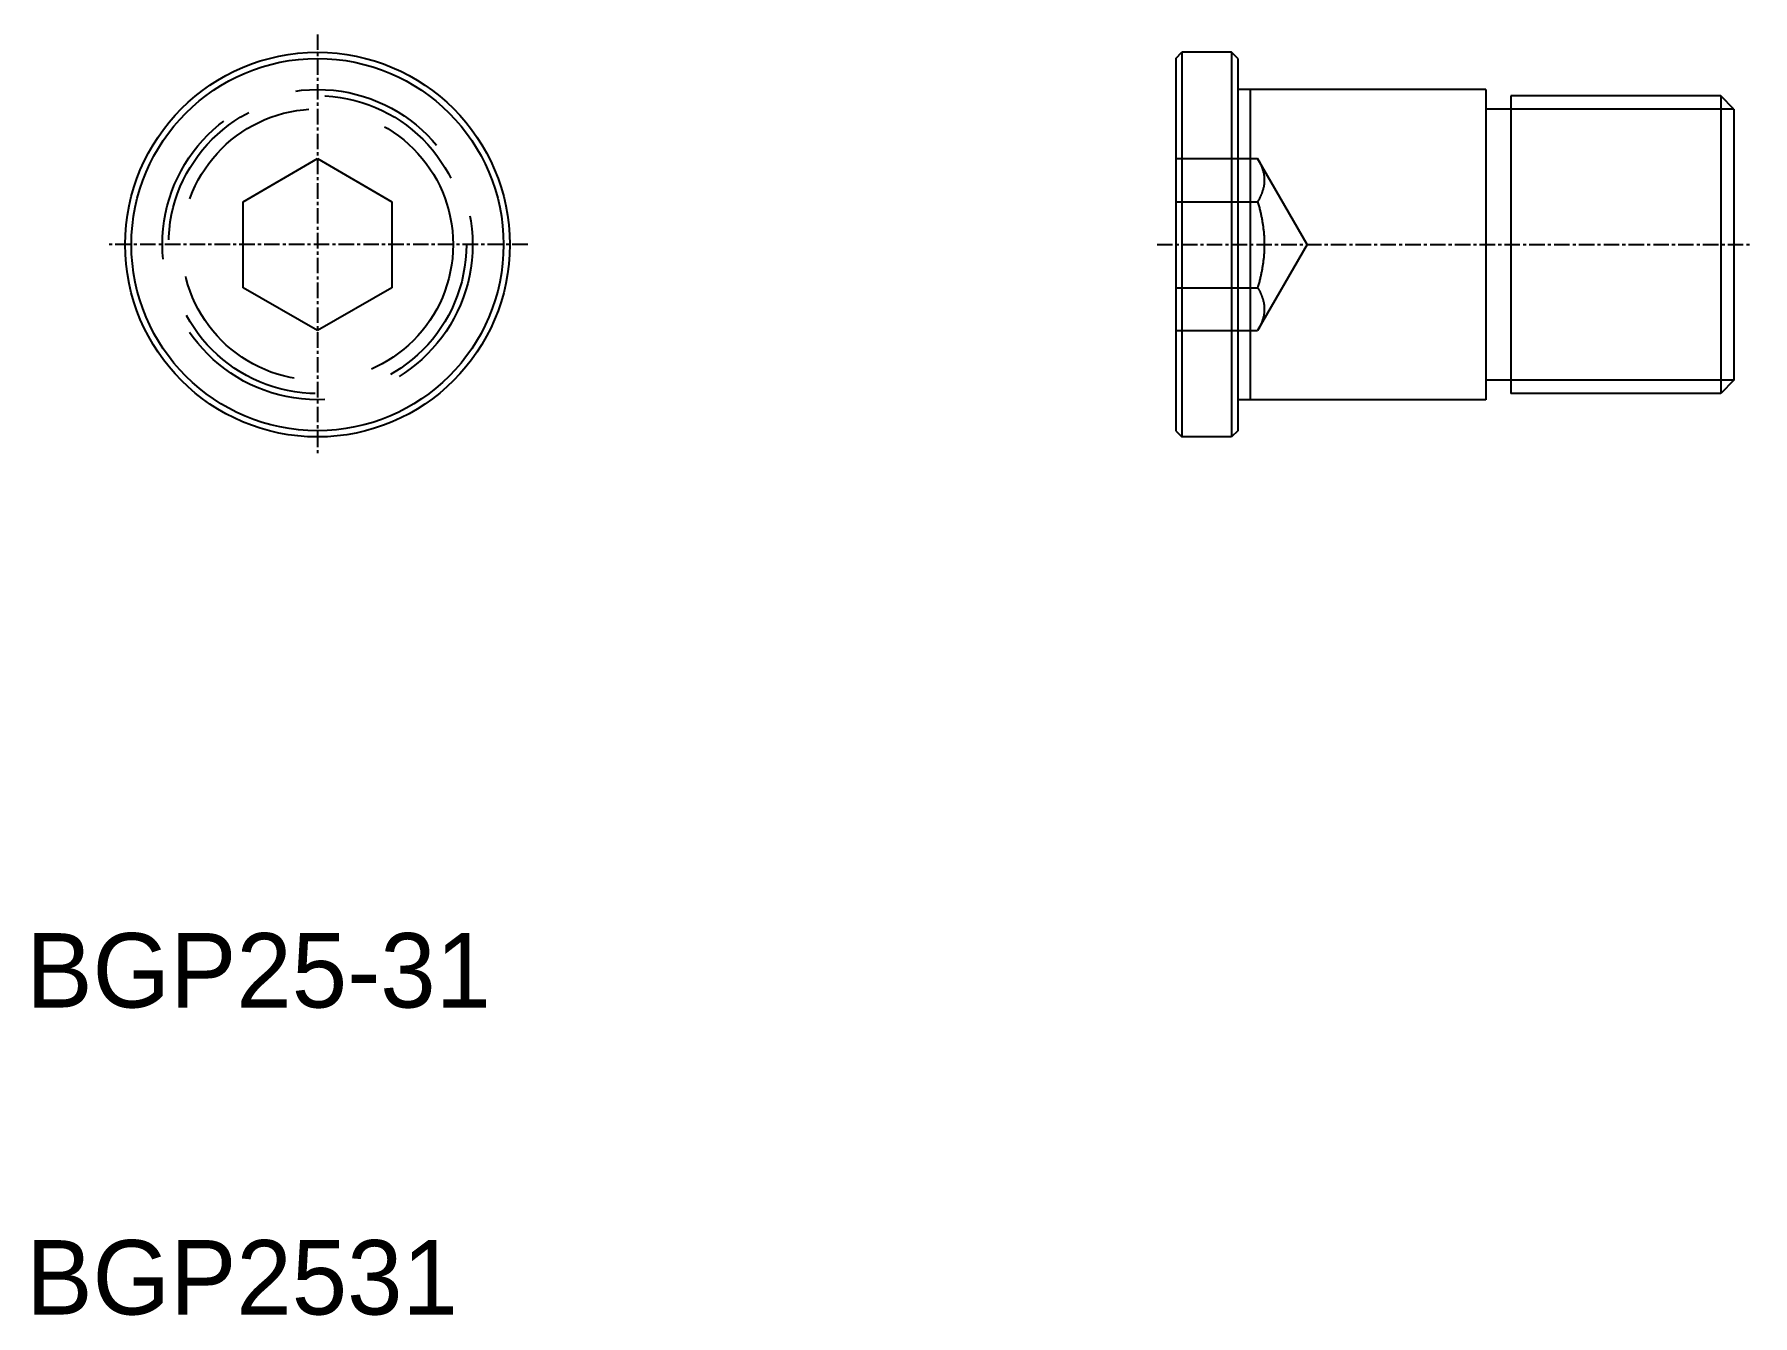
# Model space of a CAD drawing. Extents: x 154 to 293, y 58 to 161.
import ezdxf

# ---------------------------------------------------------------- set-up
doc = ezdxf.new("R2010")
doc.units = 0
doc.linetypes.add('CENTER', pattern=[2, 1.25, -0.25, 0.25, -0.25])
doc.linetypes.add('DASHED', pattern=[19.05, 12.7, -6.35])
doc.layers.get('0').update_dxf_attribs({"linetype": 'CONTINUOUS'})
doc.layers.add('CENTER', color=1, linetype='CENTER')

msp = doc.modelspace()

# ---------------------------------------------------------------- linework, layer by layer
for p, q in [((246.33, 158.87), (246.83, 159.37)), ((246.83, 159.37), (246.83, 128.37)), ((250.83, 159.37), (246.83, 159.37)), ((250.83, 159.37), (250.83, 128.37)), ((251.33, 158.87), (250.83, 159.37)), ((246.33, 158.87), (246.33, 128.87)), ((251.33, 158.87), (251.33, 128.87)), ((271.33, 156.37), (251.33, 156.37)), ((252.33, 156.37), (252.33, 131.37)), ((271.33, 156.37), (271.33, 131.37)), ((290.26, 155.87), (273.33, 155.87)), ((273.33, 155.87), (273.33, 131.87)), ((290.26, 155.87), (290.26, 131.87)), ((291.33, 154.79), (290.26, 155.87)), ((273.33, 154.79), (271.33, 154.79)), ((291.33, 154.79), (291.33, 132.94)), ((171.15, 147.33), (177.15, 150.8)), ((177.15, 150.8), (183.15, 147.33)), ((171.15, 140.4), (171.15, 147.33)), ((183.15, 147.33), (183.15, 140.4)), ((177.15, 136.94), (171.15, 140.4)), ((183.15, 140.4), (177.15, 136.94)), ((273.33, 132.94), (271.33, 132.94)), ((290.26, 131.87), (273.33, 131.87)), ((291.33, 132.94), (290.26, 131.87)), ((271.33, 131.37), (251.33, 131.37)), ((246.33, 128.87), (246.83, 128.37)), ((251.33, 128.87), (250.83, 128.37)), ((250.83, 128.37), (246.83, 128.37))]:
    msp.add_line(p, q)
at = {"color": 3}
for p, q in [((291.33, 154.79), (273.33, 154.79)), ((291.33, 132.94), (273.33, 132.94))]:
    msp.add_line(p, q, dxfattribs=at)
at = {"color": 3, "linetype": 'DASHED'}
for p, q in [((246.33, 150.8), (252.93, 150.8)), ((256.93, 143.87), (252.93, 150.8)), ((246.33, 147.33), (252.93, 147.33)), ((256.93, 143.87), (252.93, 136.94)), ((246.33, 140.4), (252.93, 140.4)), ((246.33, 136.94), (252.93, 136.94))]:
    msp.add_line(p, q, dxfattribs=at)
at = {"color": 3}
for points in [[(252.93, 150.8, 0), (252.96, 150.75, 0), (252.98, 150.71, 0), (253, 150.67, 0), (253.03, 150.63, 0), (253.05, 150.59, 0), (253.07, 150.55, 0), (253.09, 150.51, 0), (253.11, 150.47, 0), (253.13, 150.43, 0), (253.14, 150.39, 0), (253.16, 150.35, 0), (253.18, 150.32, 0), (253.2, 150.28, 0), (253.21, 150.24, 0), (253.23, 150.2, 0), (253.24, 150.17, 0), (253.26, 150.13, 0), (253.27, 150.09, 0), (253.29, 150.05, 0), (253.3, 150.02, 0), (253.31, 149.98, 0), (253.32, 149.95, 0), (253.33, 149.91, 0), (253.35, 149.87, 0), (253.36, 149.84, 0), (253.37, 149.8, 0), (253.38, 149.77, 0), (253.38, 149.73, 0), (253.39, 149.7, 0), (253.4, 149.66, 0), (253.41, 149.63, 0), (253.42, 149.59, 0), (253.42, 149.56, 0), (253.43, 149.52, 0), (253.43, 149.49, 0), (253.44, 149.46, 0), (253.45, 149.42, 0), (253.45, 149.39, 0), (253.45, 149.35, 0), (253.46, 149.32, 0), (253.46, 149.28, 0), (253.46, 149.25, 0), (253.47, 149.22, 0), (253.47, 149.18, 0), (253.47, 149.15, 0), (253.47, 149.12, 0), (253.47, 149.08, 0), (253.47, 149.05, 0), (253.47, 149.01, 0), (253.47, 148.98, 0), (253.47, 148.95, 0), (253.47, 148.91, 0), (253.46, 148.88, 0), (253.46, 148.84, 0), (253.46, 148.81, 0), (253.45, 148.78, 0), (253.45, 148.74, 0), (253.45, 148.71, 0), (253.44, 148.67, 0), (253.43, 148.64, 0), (253.43, 148.6, 0), (253.42, 148.57, 0), (253.42, 148.54, 0), (253.41, 148.5, 0), (253.4, 148.47, 0), (253.39, 148.43, 0), (253.38, 148.4, 0), (253.38, 148.36, 0), (253.37, 148.33, 0), (253.36, 148.29, 0), (253.35, 148.25, 0), (253.33, 148.22, 0), (253.32, 148.18, 0), (253.31, 148.15, 0), (253.3, 148.11, 0), (253.29, 148.07, 0), (253.27, 148.04, 0), (253.26, 148, 0), (253.24, 147.96, 0), (253.23, 147.93, 0), (253.21, 147.89, 0), (253.2, 147.85, 0), (253.18, 147.81, 0), (253.16, 147.77, 0), (253.14, 147.74, 0), (253.13, 147.7, 0), (253.11, 147.66, 0), (253.09, 147.62, 0), (253.07, 147.58, 0), (253.05, 147.54, 0), (253.03, 147.5, 0), (253, 147.46, 0), (252.98, 147.42, 0), (252.96, 147.37, 0), (252.93, 147.33, 0)], [(252.93, 147.33, 0), (252.96, 147.25, 0), (252.98, 147.17, 0), (253, 147.08, 0), (253.03, 147, 0), (253.05, 146.92, 0), (253.07, 146.84, 0), (253.09, 146.76, 0), (253.11, 146.68, 0), (253.13, 146.6, 0), (253.14, 146.53, 0), (253.16, 146.45, 0), (253.18, 146.37, 0), (253.2, 146.3, 0), (253.21, 146.22, 0), (253.23, 146.14, 0), (253.24, 146.07, 0), (253.26, 146, 0), (253.27, 145.92, 0), (253.29, 145.85, 0), (253.3, 145.78, 0), (253.31, 145.7, 0), (253.32, 145.63, 0), (253.33, 145.56, 0), (253.35, 145.49, 0), (253.36, 145.42, 0), (253.37, 145.35, 0), (253.38, 145.27, 0), (253.38, 145.2, 0), (253.39, 145.13, 0), (253.4, 145.06, 0), (253.41, 144.99, 0), (253.42, 144.93, 0), (253.42, 144.86, 0), (253.43, 144.79, 0), (253.43, 144.72, 0), (253.44, 144.65, 0), (253.45, 144.58, 0), (253.45, 144.51, 0), (253.45, 144.44, 0), (253.46, 144.38, 0), (253.46, 144.31, 0), (253.46, 144.24, 0), (253.47, 144.17, 0), (253.47, 144.11, 0), (253.47, 144.04, 0), (253.47, 143.97, 0), (253.47, 143.9, 0), (253.47, 143.83, 0), (253.47, 143.77, 0), (253.47, 143.7, 0), (253.47, 143.63, 0), (253.47, 143.56, 0), (253.46, 143.5, 0), (253.46, 143.43, 0), (253.46, 143.36, 0), (253.45, 143.29, 0), (253.45, 143.22, 0), (253.45, 143.15, 0), (253.44, 143.09, 0), (253.43, 143.02, 0), (253.43, 142.95, 0), (253.42, 142.88, 0), (253.42, 142.81, 0), (253.41, 142.74, 0), (253.4, 142.67, 0), (253.39, 142.6, 0), (253.38, 142.53, 0), (253.38, 142.46, 0), (253.37, 142.39, 0), (253.36, 142.32, 0), (253.35, 142.25, 0), (253.33, 142.18, 0), (253.32, 142.11, 0), (253.31, 142.03, 0), (253.3, 141.96, 0), (253.29, 141.89, 0), (253.27, 141.81, 0), (253.26, 141.74, 0), (253.24, 141.67, 0), (253.23, 141.59, 0), (253.21, 141.52, 0), (253.2, 141.44, 0), (253.18, 141.36, 0), (253.16, 141.29, 0), (253.14, 141.21, 0), (253.13, 141.13, 0), (253.11, 141.05, 0), (253.09, 140.98, 0), (253.07, 140.9, 0), (253.05, 140.82, 0), (253.03, 140.73, 0), (253, 140.65, 0), (252.98, 140.57, 0), (252.96, 140.49, 0), (252.93, 140.4, 0)], [(252.93, 140.4, 0), (252.96, 140.36, 0), (252.98, 140.32, 0), (253, 140.28, 0), (253.03, 140.24, 0), (253.05, 140.2, 0), (253.07, 140.16, 0), (253.09, 140.12, 0), (253.11, 140.08, 0), (253.13, 140.04, 0), (253.14, 140, 0), (253.16, 139.96, 0), (253.18, 139.92, 0), (253.2, 139.89, 0), (253.21, 139.85, 0), (253.23, 139.81, 0), (253.24, 139.77, 0), (253.26, 139.74, 0), (253.27, 139.7, 0), (253.29, 139.66, 0), (253.3, 139.63, 0), (253.31, 139.59, 0), (253.32, 139.55, 0), (253.33, 139.52, 0), (253.35, 139.48, 0), (253.36, 139.45, 0), (253.37, 139.41, 0), (253.38, 139.38, 0), (253.38, 139.34, 0), (253.39, 139.31, 0), (253.4, 139.27, 0), (253.41, 139.24, 0), (253.42, 139.2, 0), (253.42, 139.17, 0), (253.43, 139.13, 0), (253.43, 139.1, 0), (253.44, 139.06, 0), (253.45, 139.03, 0), (253.45, 138.99, 0), (253.45, 138.96, 0), (253.46, 138.93, 0), (253.46, 138.89, 0), (253.46, 138.86, 0), (253.47, 138.82, 0), (253.47, 138.79, 0), (253.47, 138.76, 0), (253.47, 138.72, 0), (253.47, 138.69, 0), (253.47, 138.66, 0), (253.47, 138.62, 0), (253.47, 138.59, 0), (253.47, 138.55, 0), (253.47, 138.52, 0), (253.46, 138.49, 0), (253.46, 138.45, 0), (253.46, 138.42, 0), (253.45, 138.38, 0), (253.45, 138.35, 0), (253.45, 138.32, 0), (253.44, 138.28, 0), (253.43, 138.25, 0), (253.43, 138.21, 0), (253.42, 138.18, 0), (253.42, 138.14, 0), (253.41, 138.11, 0), (253.4, 138.07, 0), (253.39, 138.04, 0), (253.38, 138, 0), (253.38, 137.97, 0), (253.37, 137.93, 0), (253.36, 137.9, 0), (253.35, 137.86, 0), (253.33, 137.83, 0), (253.32, 137.79, 0), (253.31, 137.75, 0), (253.3, 137.72, 0), (253.29, 137.68, 0), (253.27, 137.65, 0), (253.26, 137.61, 0), (253.24, 137.57, 0), (253.23, 137.53, 0), (253.21, 137.5, 0), (253.2, 137.46, 0), (253.18, 137.42, 0), (253.16, 137.38, 0), (253.14, 137.34, 0), (253.13, 137.3, 0), (253.11, 137.27, 0), (253.09, 137.23, 0), (253.07, 137.19, 0), (253.05, 137.15, 0), (253.03, 137.11, 0), (253, 137.06, 0), (252.98, 137.02, 0), (252.96, 136.98, 0), (252.93, 136.94, 0)]]:
    msp.add_polyline3d(points, dxfattribs=at)
for radius in [15.5, 15]:
    msp.add_circle((177.15, 143.87), radius)
at = {"color": 3, "linetype": 'DASHED'}
for radius in [12.5, 12, 10.93]:
    msp.add_circle((177.15, 143.87), radius, dxfattribs=at)
at = {"layer": 'CENTER', "color": 1, "linetype": 'CENTER'}
for p, q in [((177.15, 160.81), (177.15, 126.92)), ((194.1, 143.87), (160.21, 143.87)), ((244.83, 143.87), (292.83, 143.87))]:
    msp.add_line(p, q, dxfattribs=at)

# ---------------------------------------------------------------- texts
for s, p in [('BGP25-31', (153.67, 82.39)), ('BGP2531', (153.67, 57.65))]:
    msp.add_text(s, height=6).set_placement(p)

doc.saveas('drawing.dxf')
